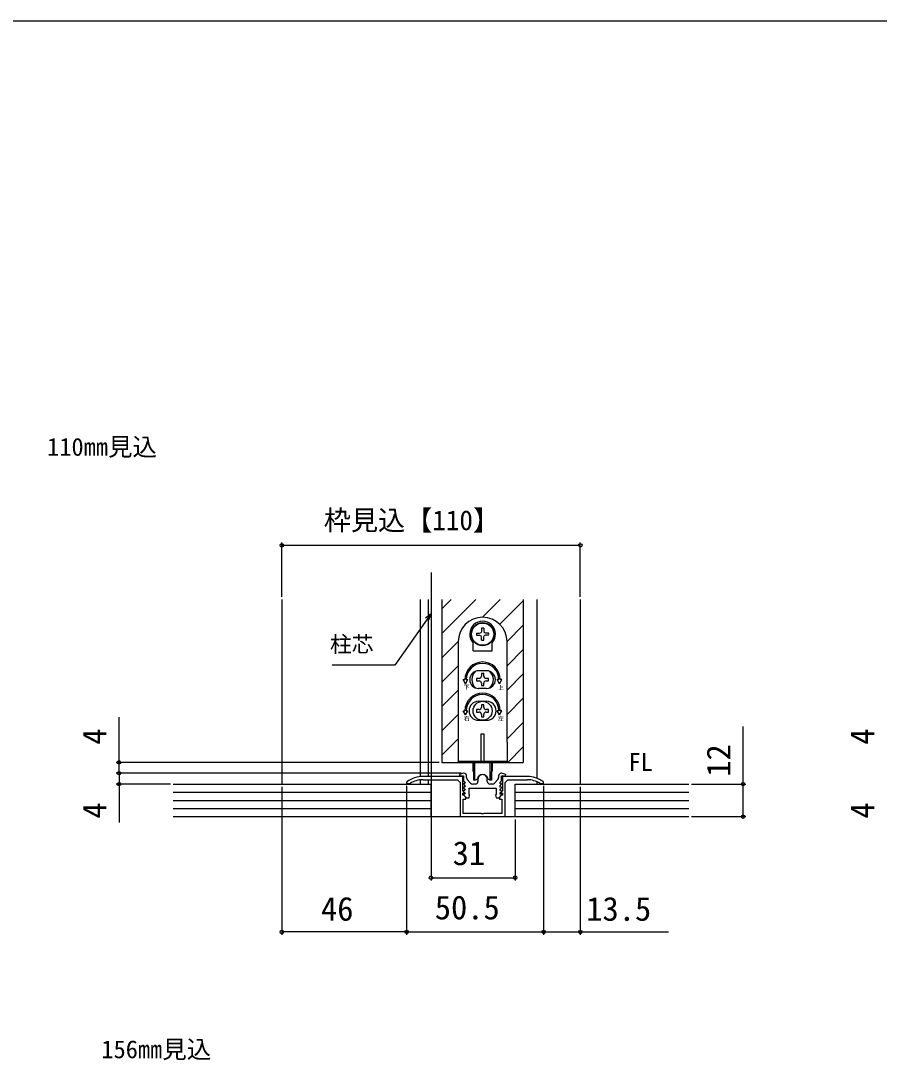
# Model space of a CAD drawing. Units: millimetres, scale not verified. Extents: x -525 to 525, y -783 to 779.
# Drawn here: x -119.7 to 196.7, y 363.6 to 746.6 of the extents above; entities that cross this region are included whole.
import ezdxf
from ezdxf.enums import TextEntityAlignment as Align

# ---------------------------------------------------------------- set-up
doc = ezdxf.new("R2010")
doc.units = ezdxf.units.MM
doc.header["$LTSCALE"] = 4
for name, color, linetype in [('0-1_USER1', 3, 'Continuous'), ('0-2_YKK_11', 7, 'Continuous'), ('0-3_YKK_12', 2, 'Continuous'), ('0-4_YKK_13', 4, 'Continuous'), ('0-5_YKK_D', 6, 'Continuous'), ('0-6_YKK_ZWAK', 7, 'Continuous'), ('0-7_YSS_K', 3, 'Continuous')]:
    doc.layers.add(name, color=color, linetype=linetype)
doc.styles.add('ＭＳ ゴシック', font='')
doc.styles.get('ＭＳ ゴシック').set_extended_font_data('MS Gothic')

msp = doc.modelspace()

# ---------------------------------------------------------------- linework, layer by layer
at = {"layer": '0-2_YKK_11'}
for p, q in [((44.606, 467.697), (44.606, 468.314)), ((56.406, 468.314), (56.406, 467.697)), ((46.108, 465.645), (44.863, 467.028)), ((47.806, 465.314), (46.852, 465.314)), ((48.806, 467.114), (48.806, 466.314)), ((52.206, 466.314), (52.206, 467.114)), ((54.161, 465.314), (53.206, 465.314)), ((56.15, 467.028), (54.904, 465.645))]:
    msp.add_line(p, q, dxfattribs=at)
for points in [[(67.006, 468.114), (57.806, 468.114), (57.806, 462.914), (57.172, 462.279), (57.324, 461.914), (57.806, 461.914), (57.806, 461.214), (57.406, 461.214), (56.706, 460.514), (56.706, 459.814), (57.606, 459.814), (57.606, 454.514), (50.965, 454.514), (50.781, 454.394), (50.231, 454.394), (50.048, 454.514), (43.406, 454.514), (43.406, 459.814), (44.306, 459.814), (44.306, 460.514), (43.606, 461.214), (43.206, 461.214), (43.206, 461.914), (43.689, 461.914), (43.841, 462.279), (43.206, 462.914), (43.206, 468.114), (28.506, 468.114)], [(43.606, 469.314), (43.506, 469.314), (41.974, 468.822), (42.053, 468.314), (43.506, 468.314), (43.506, 466.513), (44.118, 465.902), (43.957, 465.514), (43.594, 465.514), (43.481, 465.239), (44.118, 464.602), (43.957, 464.214), (43.594, 464.214), (43.481, 463.939), (44.118, 463.302), (43.957, 462.914), (43.594, 462.914), (43.481, 462.639), (44.118, 462.002), (43.957, 461.614), (43.594, 461.614), (43.481, 461.339), (44.506, 460.314), (45.506, 460.314), (45.694, 461.277), (45.506, 461.555), (45.506, 463.814)], [(45.506, 463.814), (55.506, 463.814), (55.506, 461.555), (55.319, 461.277), (55.506, 460.314), (56.506, 460.314), (57.532, 461.339), (57.418, 461.614), (57.056, 461.614), (56.895, 462.002), (57.532, 462.639), (57.418, 462.914), (57.056, 462.914), (56.895, 463.302), (57.532, 463.939), (57.418, 464.214), (57.056, 464.214), (56.895, 464.602), (57.532, 465.239), (57.418, 465.514), (57.056, 465.514), (56.895, 465.902), (57.506, 466.513), (57.506, 468.314), (58.959, 468.314), (59.039, 468.822), (57.506, 469.314), (57.406, 469.314)], [(22.717, 466.267), (22.506, 465.86), (22.506, 465.514), (23.657, 465.514), (23.816, 465.56)], [(28.506, 466.914), (41.206, 466.914), (42.206, 465.914), (42.206, 453.314)], [(42.206, 453.314), (58.806, 453.314), (58.806, 465.914), (59.806, 466.914), (67.006, 466.914)], [(71.696, 465.56), (71.856, 465.514), (73.006, 465.514), (73.006, 465.86), (72.796, 466.267)]]:
    msp.add_lwpolyline(points, dxfattribs=at)
for centre, radius, start, end in [((28.506, 458.114), 10, 90, 125.37654), ((43.606, 468.314), 1, 0.00001, 89.99999), ((45.606, 467.697), 1, 180.00001, 221.98721), ((50.506, 467.114), 1.7, 359.99999, 180.00001), ((55.406, 467.697), 1, 318.01279, 359.99999), ((57.406, 468.314), 1, 90.00001, 179.99999), ((67.006, 458.114), 10, 54.62346, 90), ((28.506, 458.114), 8.8, 89.99999, 122.20423), ((46.852, 466.314), 1, 221.98723, 270.00001), ((47.806, 466.314), 1, 270.00001, 359.99999), ((53.206, 466.314), 1, 180.00001, 269.99999), ((54.161, 466.314), 1, 269.99999, 318.01277), ((67.006, 458.114), 8.8, 57.79577, 90.00001)]:
    msp.add_arc(centre, radius, start, end, dxfattribs=at)
at = {"layer": '0-3_YKK_12'}
for p, q in [((31.506, 543.314), (31.506, 450.814)), ((-23.494, 533.314), (-23.494, 465.314)), ((27.506, 533.314), (27.506, 468.064)), ((30.506, 533.314), (30.506, 468.114)), ((35.506, 533.314), (35.506, 473.314)), ((35.506, 529.846), (38.974, 533.314)), ((35.506, 520.865), (47.955, 533.314)), ((50.435, 526.813), (56.935, 533.314)), ((56.825, 524.223), (65.506, 532.905)), ((65.506, 533.314), (65.506, 473.314)), ((70.506, 533.314), (70.506, 467.481)), ((86.506, 533.314), (86.506, 465.314)), ((59.506, 517.924), (65.506, 523.925)), ((35.506, 511.885), (41.507, 517.885)), ((59.506, 508.944), (65.506, 514.944)), ((35.506, 502.905), (41.506, 508.905)), ((59.506, 499.964), (65.506, 505.964)), ((35.506, 493.925), (41.506, 499.925)), ((59.506, 490.984), (65.506, 496.984)), ((35.506, 484.944), (41.506, 490.944)), ((59.506, 482.004), (65.506, 488.004)), ((35.506, 475.964), (41.506, 481.964)), ((59.797, 473.314), (65.506, 479.023)), ((35.506, 473.314), (65.506, 473.314)), ((27.506, 466.857), (27.506, 465.314)), ((30.506, 466.914), (30.506, 465.314)), ((70.506, 466.188), (70.506, 465.314))]:
    msp.add_line(p, q, dxfattribs=at)
at = {"layer": '0-4_YKK_13'}
for p, q in [((50.087, 521.688), (49.938, 521.132)), ((50.106, 522.778), (50.087, 521.688)), ((50.906, 522.778), (50.925, 521.688)), ((50.925, 521.688), (51.074, 521.132)), ((51.631, 520.983), (51.074, 521.132)), ((52.721, 520.964), (51.631, 520.983)), ((41.506, 517.814), (41.506, 480.814)), ((47.006, 514.364), (47.006, 517.352)), ((51.631, 520.145), (51.074, 519.996)), ((52.721, 520.164), (51.631, 520.145)), ((54.006, 514.364), (54.006, 517.352)), ((59.506, 480.814), (59.506, 517.814)), ((47.006, 514.364), (54.006, 514.364)), ((52.006, 507.064), (49.006, 507.064)), ((50.066, 506.014), (50.066, 505.134)), ((50.946, 506.014), (50.066, 506.014)), ((50.946, 505.134), (50.946, 506.014)), ((43.39, 503.814), (44.006, 503.814)), ((44.256, 502.314), (43.39, 503.814)), ((44.256, 502.314), (45.122, 503.814)), ((44.506, 503.814), (45.122, 503.814)), ((49.186, 504.254), (48.306, 504.254)), ((48.306, 504.254), (48.306, 503.374)), ((48.306, 503.374), (49.186, 503.374)), ((50.066, 502.494), (50.066, 501.614)), ((50.946, 501.614), (50.946, 502.494)), ((52.706, 504.254), (51.826, 504.254)), ((51.826, 503.374), (52.706, 503.374)), ((52.706, 503.374), (52.706, 504.254)), ((56.506, 503.814), (55.89, 503.814)), ((56.756, 502.314), (55.89, 503.814)), ((52.006, 500.564), (49.006, 500.564)), ((50.066, 501.614), (50.946, 501.614)), ((49.006, 495.814), (52.006, 495.814)), ((50.066, 494.514), (50.066, 493.634)), ((50.946, 494.514), (50.066, 494.514)), ((50.946, 493.634), (50.946, 494.514)), ((43.39, 492.314), (44.006, 492.314)), ((44.256, 490.814), (43.39, 492.314)), ((44.256, 490.814), (45.122, 492.314)), ((44.506, 492.314), (45.122, 492.314)), ((49.186, 492.754), (48.306, 492.754)), ((48.306, 492.754), (48.306, 491.874)), ((48.306, 491.874), (49.186, 491.874)), ((50.066, 490.994), (50.066, 490.114)), ((50.946, 490.114), (50.946, 490.994)), ((52.706, 492.754), (51.826, 492.754)), ((51.826, 491.874), (52.706, 491.874)), ((52.706, 491.874), (52.706, 492.754)), ((56.756, 490.814), (55.89, 492.314)), ((56.506, 492.314), (55.89, 492.314)), ((56.756, 490.814), (57.622, 492.314)), ((57.622, 492.314), (57.006, 492.314)), ((49.006, 488.814), (52.006, 488.814)), ((50.066, 490.114), (50.946, 490.114)), ((50.006, 483.814), (51.006, 483.814)), ((50.006, 473.614), (50.006, 483.814)), ((51.006, 483.814), (51.006, 473.614)), ((41.506, 480.814), (41.506, 473.314)), ((41.506, 473.814), (59.506, 473.814)), ((47.006, 470.065), (47.006, 473.314)), ((47.256, 466.814), (47.256, 473.314)), ((47.656, 466.814), (47.656, 473.314)), ((51.006, 473.614), (50.006, 473.614)), ((53.356, 466.814), (53.356, 473.314)), ((54.006, 473.314), (54.006, 470.065)), ((47.254, 469.77), (47.256, 469.77)), ((47.256, 469.814), (47.256, 466.814)), ((53.756, 466.814), (53.756, 469.814)), ((53.756, 469.77), (53.758, 469.77)), ((47.656, 466.814), (47.256, 466.814)), ((47.656, 466.814), (48.276, 467.039)), ((53.356, 466.814), (52.737, 467.039))]:
    msp.add_line(p, q, dxfattribs=at)
for points in [[(48.292, 520.964), (49.382, 520.983), (49.938, 521.132)], [(48.292, 520.164), (49.382, 520.145), (49.938, 519.996)], [(50.106, 518.349), (50.087, 519.439), (49.938, 519.996)], [(50.906, 518.349), (50.925, 519.439), (51.074, 519.996)], [(56.756, 502.314), (57.622, 503.814), (57.006, 503.814)], [(59.506, 480.814), (59.506, 473.314), (41.506, 473.314)], [(53.756, 473.314), (53.756, 466.814), (53.356, 466.814)]]:
    msp.add_lwpolyline(points, dxfattribs=at)
for centre, radius in [((50.506, 520.564), 4.25), ((50.506, 520.564), 4.1), ((50.506, 492.314), 3.5)]:
    msp.add_circle(centre, radius, dxfattribs=at)
for centre, radius, start, end in [((50.506, 517.814), 9, 0, 180), ((50.506, 520.564), 4.75, 317.4631, 222.5369), ((50.506, 520.564), 2.25, 169.75965, 190.24035), ((50.506, 520.564), 2.25, 79.75965, 100.24035), ((50.506, 520.564), 2.25, 349.75965, 10.24035), ((50.506, 520.564), 2.25, 259.75965, 280.24035), ((50.506, 503.814), 6.5, 0, 180), ((50.506, 503.814), 6, 0, 180), ((49.006, 503.814), 3.25, 90, 270), ((50.506, 503.814), 4, 129.83844, 230.16156), ((52.006, 503.814), 3.25, 270, 90), ((50.506, 503.814), 4, 309.83844, 50.16156), ((49.186, 505.134), 0.88, 270, 0), ((49.186, 502.494), 0.88, 0, 90), ((51.826, 505.134), 0.88, 180, 270), ((51.826, 502.494), 0.88, 90, 180), ((50.506, 492.314), 6.5, 0, 180), ((50.506, 492.314), 6, 0, 180), ((49.006, 492.314), 3.5, 90, 270), ((52.006, 492.314), 3.5, 270, 90), ((49.186, 493.634), 0.88, 270, 0), ((49.186, 490.994), 0.88, 0, 90), ((51.826, 493.634), 0.88, 180, 270), ((51.826, 490.994), 0.88, 90, 180), ((47.306, 470.065), 0.3, 180, 260), ((48.105, 467.509), 0.5, 290, 343.84988), ((50.506, 466.814), 2, 16.15012, 163.84988), ((52.908, 467.509), 0.5, 196.15012, 250), ((53.706, 470.065), 0.3, 280, 0)]:
    msp.add_arc(centre, radius, start, end, dxfattribs=at)
at = {"layer": '0-5_YKK_D'}
for p, q in [((-23.494, 534.314), (-23.494, 554.314)), ((-23.494, 553.314), (86.506, 553.314)), ((86.506, 534.314), (86.506, 554.314)), ((-83.494, 473.314), (-83.494, 489.982)), ((34.506, 473.314), (-84.494, 473.314)), ((-83.494, 469.314), (-83.494, 473.314)), ((42.58, 469.314), (-84.494, 469.314)), ((42.58, 469.314), (-84.494, 469.314)), ((-83.494, 469.314), (-83.494, 466.764)), ((-64.494, 465.314), (-84.494, 465.314)), ((-23.494, 464.314), (-23.494, 409.814)), ((22.506, 464.714), (22.506, 409.814)), ((22.506, 464.714), (22.506, 409.814)), ((73.006, 464.714), (73.006, 409.814)), ((73.006, 464.714), (73.006, 409.814)), ((86.506, 464.314), (86.506, 409.814)), ((127.506, 465.314), (147.506, 465.314)), ((31.506, 452.314), (31.506, 429.814)), ((62.506, 452.314), (62.506, 429.814)), ((127.506, 453.314), (147.506, 453.314)), ((31.506, 430.814), (62.506, 430.814)), ((22.506, 410.814), (-23.494, 410.814)), ((22.506, 410.814), (73.006, 410.814))]:
    msp.add_line(p, q, dxfattribs=at)
for points in [[(31.506, 528.241), (30.044, 526.152), (18.11, 509.109), (-4.94, 509.109)], [(29.484, 526.544), (31.506, 528.241), (30.603, 525.761)], [(146.506, 453.314), (146.506, 465.314), (146.506, 486.591)], [(-83.494, 469.314), (-83.494, 465.314), (-83.494, 451.195)], [(73.006, 410.814), (86.506, 410.814), (119.056, 410.814)]]:
    msp.add_lwpolyline(points, dxfattribs=at)
for centre in [(-23.494, 553.314), (86.506, 553.314), (-83.494, 473.314), (-83.494, 469.314), (-83.494, 469.314), (-83.494, 465.314), (146.506, 465.314), (146.506, 453.314), (31.506, 430.814), (62.506, 430.814), (-23.494, 410.814), (22.506, 410.814), (22.506, 410.814), (73.006, 410.814), (73.006, 410.814), (86.506, 410.814)]:
    msp.add_circle(centre, 0.637, dxfattribs=at)
at = {"layer": '0-6_YKK_ZWAK'}
msp.add_line((-525, 746.6), (525, 746.6), dxfattribs=at)
at = {"layer": '0-7_YSS_K'}
for p, q in [((-63.494, 465.314), (31.506, 465.314)), ((31.506, 453.314), (31.506, 465.314)), ((62.506, 465.314), (126.506, 465.314)), ((62.506, 453.314), (62.506, 465.314)), ((-63.494, 462.314), (31.506, 462.314)), ((62.506, 462.314), (126.506, 462.314)), ((-63.494, 459.314), (31.506, 459.314)), ((-63.494, 456.314), (31.506, 456.314)), ((62.506, 459.314), (126.506, 459.314)), ((62.506, 456.314), (126.506, 456.314)), ((-63.494, 453.314), (126.506, 453.314))]:
    msp.add_line(p, q, dxfattribs=at)

# ---------------------------------------------------------------- texts
at = {"layer": '0-1_USER1', "style": 'ＭＳ ゴシック'}
for s, p in [('110㎜見込', (-109.994, 584.314)), ('FL', (104.301, 468.155)), ('156㎜見込', (-89.994, 362.314))]:
    msp.add_text(s, height=6.598, dxfattribs=at).set_placement(p, align=Align.BOTTOM_LEFT)
at = {"layer": '0-4_YKK_13', "style": 'ＭＳ ゴシック'}
for s, p in [('下', (43.477, 499.77)), ('上', (56.151, 499.601)), ('右', (43.586, 488.246)), ('左', (56.127, 488.209))]:
    msp.add_text(s, height=1.558, dxfattribs=at).set_placement(p, align=Align.BOTTOM_LEFT)
at = {"layer": '0-5_YKK_D', "style": 'ＭＳ ゴシック'}
for s, height, p in [('枠見込【110】', 7.331, (-8.011, 556.677)), ('柱芯', 5.865, (-5.725, 512.161)), ('31', 8.798, (39.472, 432.814)), ('46', 8.798, (-9.05, 412.314)), ('50.5', 8.798, (32.893, 412.814)), ('13.5', 8.798, (88.715, 412.314))]:
    msp.add_text(s, height=height, dxfattribs=at).set_placement(p, align=Align.BOTTOM_LEFT)
for s, p in [('4', (-85.494, 479.8)), ('4', (197.506, 479.8)), ('12', (144.506, 468.023)), ('4', (-85.494, 452.582)), ('4', (197.506, 452.582))]:
    msp.add_text(s, height=8.798, rotation=90, dxfattribs=at).set_placement(p, align=Align.BOTTOM_LEFT)

doc.saveas('drawing.dxf')
